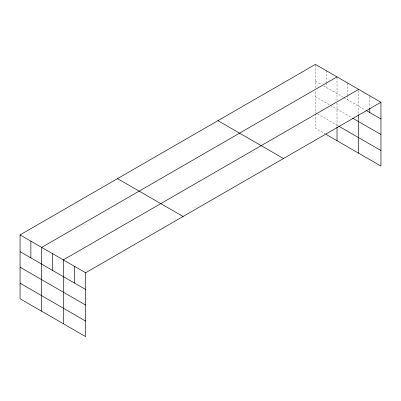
<?xml version="1.0" encoding="UTF-8"?>
<svg xmlns="http://www.w3.org/2000/svg" width="401" height="401" viewBox="0 0 401 401"><rect width="100%" height="100%" fill="white"/><g stroke="black" fill="none" stroke-linecap="round" stroke-linejoin="round"><path stroke-width="0.3" stroke-dasharray="2 1.5" d="M317.001 113.628L315.376 112.691L315.376 90.456M315.376 87.969L315.376 64.401M337.015 102.947L337.015 127.052M337.015 100.461L337.015 76.892M358.654 113.573L358.654 89.383M315.376 81.127L321.331 84.561M323.492 85.809L343.507 97.368M344.048 97.679L365.557 110.095M315.376 96.671L329.983 105.107M330.524 105.418L352.163 117.909M317.542 113.939L338.098 125.809M325.657 134.17L315.376 128.24L315.376 113.934M369.802 96.441L369.802 107.593M347.837 83.137L347.837 94.912M347.837 95.528L347.837 99.864M326.198 70.646L326.198 82.416M326.198 83.037L326.198 87.373"/><path stroke-width="0.6" d="M358.654 114.816L358.654 153.222M326.198 134.485L380.95 166.094L380.95 102.255L315.376 64.401L20.05 234.906L20.05 298.745L85.624 336.599L85.624 272.76L20.05 234.906M337.015 76.892L41.689 247.397L41.689 311.236M358.654 89.383L63.328 259.893L63.328 323.732M85.624 272.76L380.95 102.255M366.088 110.4L380.95 118.982M352.705 118.225L380.95 134.53M338.639 126.12L380.95 150.55M217.918 120.666L283.492 158.52M117.508 178.635L183.082 216.495M20.05 251.633L85.624 289.492M20.05 267.181L85.624 305.036M20.05 283.196L85.624 321.056M369.802 108.21L369.802 112.546M337.015 127.052L337.015 140.731M74.476 266.324L74.476 283.056M52.506 253.643L52.506 270.374M30.867 241.151L30.867 257.878"/></g></svg>
